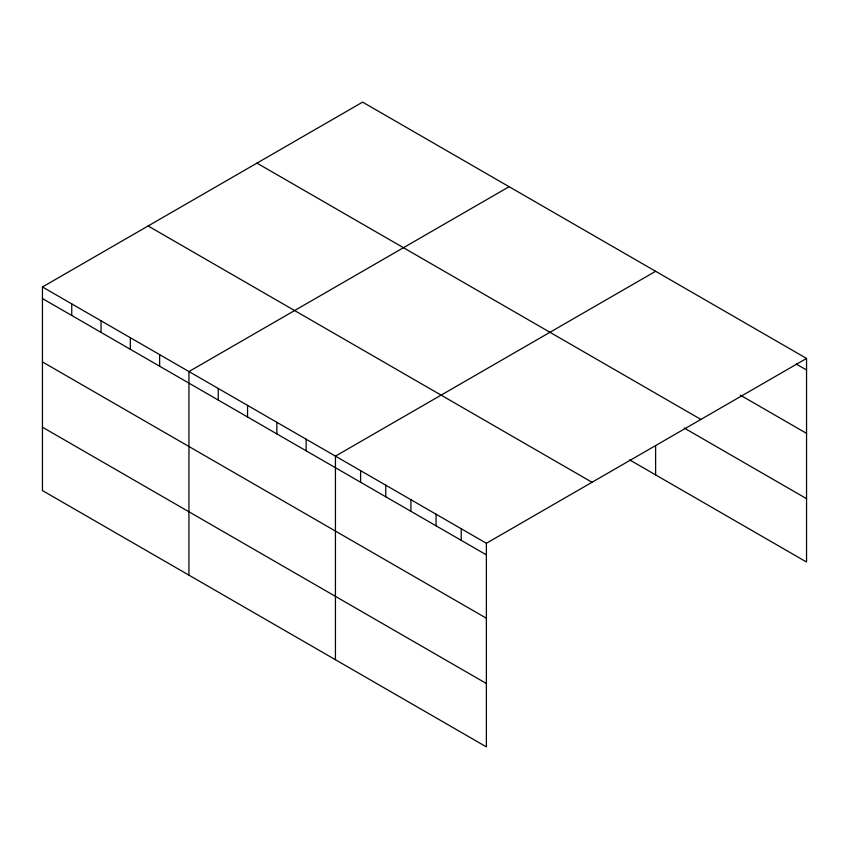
<?xml version="1.0" encoding="UTF-8"?>
<svg xmlns="http://www.w3.org/2000/svg" width="849" height="849" viewBox="0 0 849 849"><rect width="100%" height="100%" fill="white"/><g stroke="black" fill="none" stroke-linecap="round" stroke-linejoin="round"><path stroke-width="1.27" d="M42.45 286.973L486.381 543.275L486.381 746.876L42.45 490.573L42.45 286.973L362.619 102.124L806.55 358.427L806.55 562.027L629.693 459.914M509.113 186.706L188.945 371.554L188.945 575.155M655.619 271.287L335.44 456.136L335.44 659.737M486.381 543.275L806.55 358.427M796.256 364.072L806.55 370.005M740.232 395.082L806.55 433.372M256.96 163.125L700.892 419.427M684.198 428.023L806.55 498.66M148.108 225.972L592.04 482.274M42.45 298.561L486.381 554.864M42.45 361.929L486.381 618.221M42.45 427.206L486.381 683.509M655.619 445.842L655.619 474.888M461.219 528.747L461.219 540.335M436.068 514.229L436.068 525.807M410.905 499.7L410.905 511.289M385.754 485.182L385.754 496.761M360.602 470.654L360.602 482.243M306.139 439.22L306.139 450.798M276.848 422.303L276.848 433.881M247.547 405.387L247.547 416.965M218.246 388.471L218.246 400.059M159.644 354.638L159.644 366.227M130.343 337.722L130.343 349.31M101.052 320.805L101.052 332.394M71.751 303.889L71.751 315.478"/></g></svg>
